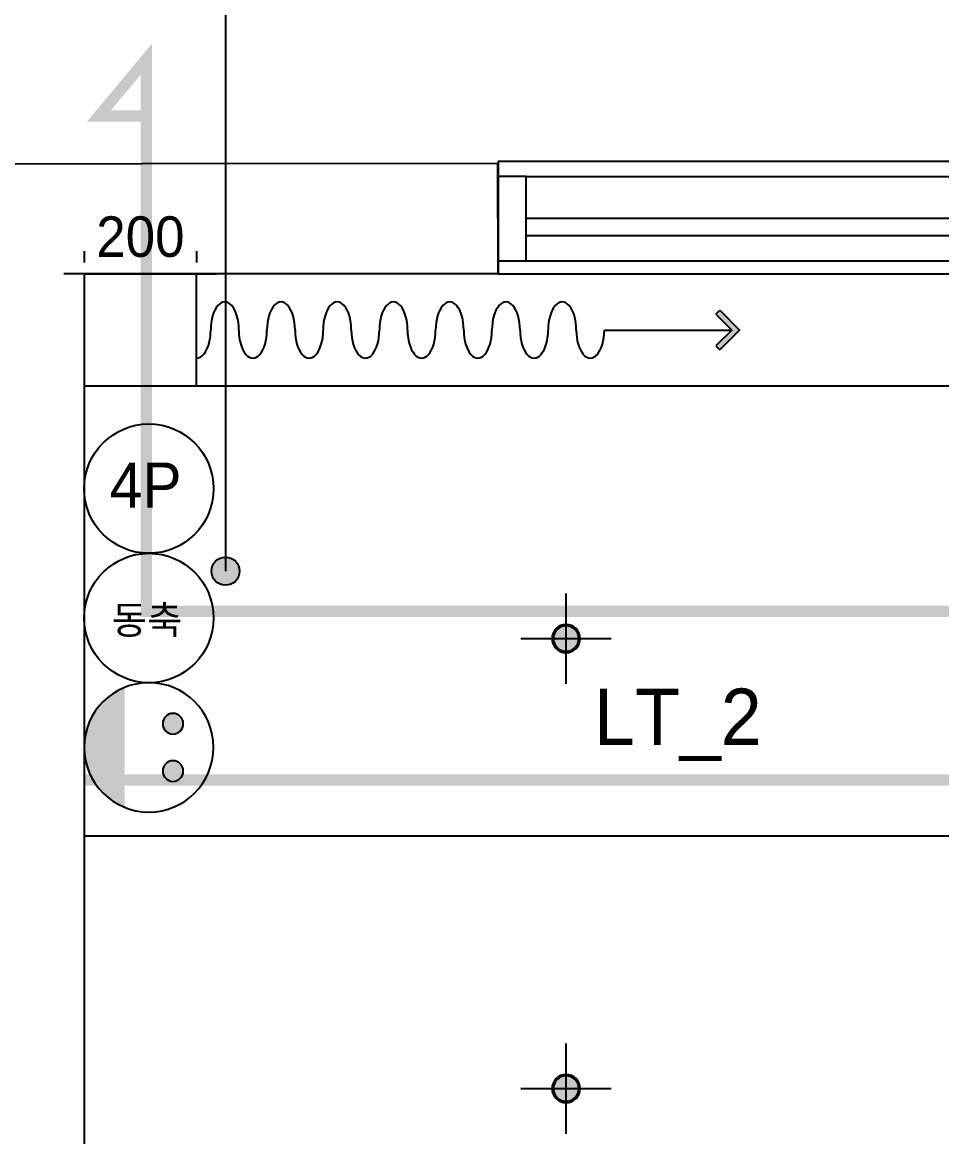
# Model space of a CAD drawing. Header units: millimetres. Extents: x 332171 to 384371, y 54317 to 89920.
# Drawn here: x 365176 to 366811, y 65602 to 67583 of the extents above; entities that cross this region are included whole.
import ezdxf

# ---------------------------------------------------------------- set-up
doc = ezdxf.new("R2010")
doc.units = ezdxf.units.MM
doc.header["$LTSCALE"] = 60
doc.linetypes.add('HID', pattern=[2.5, 1.5, -1])
doc.linetypes.add('HID2', pattern=[1, 0.5, -0.5])
for name, color, linetype in [('0-ELC TEXT', 7, 'Continuous'), ('01. F-소품', 3, 'Continuous'), ('04-WIN', 4, 'Continuous'), ('07-DIM WAL', 5, 'Continuous'), ('2CONTINUOUS', 2, 'Continuous'), ('3.기호.계단선', 30, 'Continuous'), ('_LIBR', 4, 'Continuous'), ('CEIL-LIGHT', 7, 'Continuous'), ('RC-LIGHT', 7, 'Continuous'), ('설비', 140, 'Continuous')]:
    doc.layers.add(name, color=color, linetype=linetype)
doc.styles.add('YOURNAME', font='HY울릉도M.TTF')
doc.styles.add('코레일둥고', font='Korail_Round_Gothic_Medium.ttf')
doc.dimstyles.new('40', dxfattribs={"dimscale": 40, "dimtxt": 1.8, "dimasz": 0.9, "dimexe": 0.5, "dimexo": 1, "dimgap": 0.7, "dimtad": 1, "dimdec": 0, "dimzin": 0, "dimdsep": 46, "dimtxsty": 'YOURNAME', "dimblk": 'NONE', "dimcen": 0, "dimclrd": 1, "dimclre": 1, "dimclrt": 7, "dimadec": 0, "dimazin": 0, "dimtfac": 1, "dimtdec": 0, "dimtix": 1, "dimtmove": 2, "dimatfit": 3, "dimldrblk": 'NONE', "dimfxl": 1, "dimtolj": 1, "dimtzin": 0, "dimarcsym": 0})

# ---------------------------------------------------------------- blocks, each defined once
blk = doc.blocks.new('floorplan')
at = {"layer": '04-WIN'}
blk.add_lwpolyline([(372764.9, 99547.4), (376359.7, 99547.4), (376359.7, 99746.7), (372764.9, 99746.7)], close=True, dxfattribs=at)
at = {"layer": '2CONTINUOUS'}
blk.add_line((372764.9, 99547.4), (372764.7, 99743.3), dxfattribs=at)
for points in [[(372764.7, 99743.3), (370865.9, 99741.6)], [(372764.9, 99547.4), (372028.9, 99547.4), (372028.9, 96007.4), (371808.9, 96007.4), (371808.9, 99539.4), (370865.9, 99539.4), (370865.9, 99741.6)]]:
    blk.add_lwpolyline(points, dxfattribs=at)
blk = doc.blocks.new('CJSWJD')
at = {"layer": '_LIBR'}
for p, q in [((366072.3, 67308.7), (369567.3, 67308.9)), ((366072.3, 67158.7), (369567.3, 67158.9))]:
    blk.add_line(p, q, dxfattribs=at)
blk.add_lwpolyline([(366022.3, 67158.7), (366072.3, 67158.7), (366072.3, 67308.7), (366022.3, 67308.7)], close=True, dxfattribs=at)
blk.add_lwpolyline([(366072.3, 67203.7), (366894.8, 67203.7), (366894.8, 67233.7), (366072.3, 67233.7)], dxfattribs=at)
blk.add_blockref('floorplan', (-6742.6, -32411.6))
blk = doc.blocks.new('FFSFDF')
at = {"layer": '01. F-소품'}
blk.add_hatch(color=8, dxfattribs=at).paths.add_polyline_path([(1567672.9, 1746751.1), (1567679.9, 1746744.1), (1567715.3, 1746779.4), (1567679.9, 1746814.8), (1567672.9, 1746807.7), (1567701.2, 1746779.4)])
at = {"layer": '01. F-소품', "color": 8}
for p, q in [((1567672.9, 1746807.7), (1567679.9, 1746814.8)), ((1567474.8, 1746779.4), (1567701.2, 1746779.4)), ((1567672.9, 1746751.1), (1567679.9, 1746744.1))]:
    blk.add_line(p, q, dxfattribs=at)
for points in [[(1567672.9, 1746807.7), (1567701.2, 1746779.4), (1567672.9, 1746751.1)], [(1567679.9, 1746814.8), (1567715.3, 1746779.4), (1567679.9, 1746744.1)]]:
    blk.add_lwpolyline(points, dxfattribs=at)
for centre, start_param, end_param in [((1566799.8, 1746779.4), 1.570796, 4.712389), ((1566899.8, 1746779.4), 1.570796, 4.712389), ((1566999.8, 1746779.4), 1.570796, 4.712389), ((1567099.8, 1746779.4), 1.570796, 4.712389), ((1567199.8, 1746779.4), 1.570796, 4.712389), ((1567299.8, 1746779.4), 1.570796, 4.712389), ((1567399.8, 1746779.4), 1.570796, 4.712389), ((1566749.8, 1746779.4), 6.283185, 7.853982), ((1566849.8, 1746779.4), 4.712389, 7.853982), ((1566949.8, 1746779.4), 4.712389, 7.853982), ((1567049.8, 1746779.4), 4.712389, 7.853982), ((1567149.8, 1746779.4), 4.712389, 7.853982), ((1567249.8, 1746779.4), 4.712389, 7.853982), ((1567349.8, 1746779.4), 4.712389, 7.853982), ((1567449.8, 1746779.4), 4.712389, 7.853982)]:
    blk.add_ellipse(centre, major_axis=(0, -50), ratio=0.5, start_param=start_param, end_param=end_param, dxfattribs=at)
blk = doc.blocks.new('*D121')
at = {"layer": '07-DIM WAL', "color": 1, "lineweight": -2}
for p, q in [((365286.4, 67175.7), (365286.4, 67155.7)), ((365486.4, 67175.7), (365486.4, 67155.7)), ((365286.4, 67135.7), (365250.4, 67135.7)), ((365286.4, 67135.7), (365486.4, 67135.7)), ((365486.4, 67135.7), (365522.4, 67135.7))]:
    blk.add_line(p, q, dxfattribs=at)
at = {"layer": 'Defpoints', "color": 0}
for p in [(365286.4, 67135.7), (365486.4, 67135.7), (365486.4, 67135.7)]:
    blk.add_point(p, dxfattribs=at)
at = {"layer": '07-DIM WAL', "color": 7, "insert": (365386.4, 67201.2), "char_height": 72, "attachment_point": 5, "style": 'YOURNAME'}
blk.add_mtext('\\A1;200', dxfattribs=at)
blk = doc.blocks.new('_None')
blk = doc.blocks.new('egoo')
at = {"layer": '설비'}
h = blk.add_hatch(color=140, dxfattribs=at)
edge = h.paths.add_edge_path()
edge.add_arc((1015645.3, 443433.7), 22.3, 0, 360)
h = blk.add_hatch(color=140, dxfattribs=at)
edge = h.paths.add_edge_path()
edge.add_arc((1015747.7, 443433.7), 22.3, 0, 360)
h = blk.add_hatch(color=140, dxfattribs=at)
edge = h.paths.add_edge_path()
edge.add_line((1015826.3, 443329.1), (1015566.6, 443329.1))
edge.add_ellipse((1015696.5, 443381.5), major_axis=(99, 99), ratio=1, start_angle=156.9578, end_angle=293.0422)
at = {"layer": '설비', "color": 140}
for centre, radius in [((1015696.5, 443381.5), 140), ((1015645.3, 443433.7), 22.3), ((1015747.7, 443433.7), 22.3)]:
    blk.add_circle(centre, radius, dxfattribs=at)
blk = doc.blocks.new('1')
at = {"linetype": 'Continuous'}
h = blk.add_hatch(color=4, dxfattribs=at)
h.dxf.hatch_style = 1
edge = h.paths.add_edge_path()
edge.add_arc((11539653.5, -14273503.8), 37.5, 0, 360)
at = {"color": 1, "linetype": 'Continuous'}
for p, q in [((11539653.5, -14273637.1), (11539653.5, -14273370.5)), ((11539520.2, -14273503.8), (11539786.8, -14273503.8))]:
    blk.add_line(p, q, dxfattribs=at)
at = {"color": 4, "linetype": 'Continuous'}
for radius in [41.5, 37.5]:
    blk.add_circle((11539653.5, -14273503.8), radius, dxfattribs=at)

msp = doc.modelspace()

# ---------------------------------------------------------------- hatches: boundary and pattern name
at = {"layer": '0-ELC TEXT'}
h = msp.add_hatch(color=256, dxfattribs=at)
h.dxf.hatch_style = 1
edge = h.paths.add_edge_path()
edge.add_arc((365537.7, 66607), 25, -270, 90, ccw=False)
h = msp.add_hatch(color=256, dxfattribs=at)
h.dxf.hatch_style = 1
edge = h.paths.add_edge_path()
edge.add_arc((365537.7, 66607), 25, -270, 90, ccw=False)

# ---------------------------------------------------------------- linework, layer by layer
msp.add_lwpolyline([(363948.7, 68826.6), (365537.7, 68826.6), (365537.7, 66607)], dxfattribs=at)
msp.add_circle((365537.7, 66607), 25, dxfattribs=at)
msp.add_circle((365537.7, 66607), 25, dxfattribs=at)
at = {"layer": '3.기호.계단선', "color": 140, "linetype": 'HID2', "const_width": 20}
msp.add_lwpolyline([(370770.4, 66535.7), (365397.1, 66535.7), (365397.1, 67517.5), (365312.5, 67416), (365397.1, 67416)], dxfattribs=at)
at = {"layer": '3.기호.계단선', "color": 10, "linetype": 'HID', "const_width": 20}
msp.add_lwpolyline([(370200.4, 66235.7), (365286.4, 66235.7)], dxfattribs=at)
at = {"layer": 'CEIL-LIGHT'}
for p, q in [((365486.4, 66935.7), (365486.4, 67135.7)), ((370200.4, 66935.7), (365286.4, 66935.7)), ((370200.4, 66135.7), (365286.4, 66135.7))]:
    msp.add_line(p, q, dxfattribs=at)
at = {"layer": '설비', "color": 140}
for centre in [(365401.4, 66753.7), (365401.4, 66523.7)]:
    msp.add_circle(centre, 115, dxfattribs=at)

# ---------------------------------------------------------------- block references
msp.add_blockref('CJSWJD', (0, 0))
at = {"color": 0}
msp.add_blockref('FFSFDF', (-1201263.4, -1679743.7), dxfattribs=at)
at = {"layer": 'RC-LIGHT', "xscale": -0.6024096385271789, "yscale": 0.6024096385271789, "zscale": 0.6024096385271789, "rotation": 270}
for p in [(8964639.6, -6885111.3), (8964639.6, -6885911.3)]:
    msp.add_blockref('1', p, dxfattribs=at)
at = {"layer": '설비', "color": 140, "xscale": -0.8214285869294655, "yscale": 0.8214285869294655, "zscale": 0.8214285869294655, "rotation": 270}
msp.add_blockref('egoo', (1195.2, -768028.4), dxfattribs=at)

# ---------------------------------------------------------------- texts
at = {"layer": '3.기호.계단선', "style": '코레일둥고'}
msp.add_text('LT_2', height=100, dxfattribs=at).set_placement((366193, 66298.2))
at = {"layer": '설비', "color": 140, "style": '코레일둥고'}
for s, height, p in [('4P', 80, (365331.7, 66720.1)), ('동축', 50, (365335.4, 66495.3))]:
    msp.add_text(s, height=height, dxfattribs=at).set_placement(p)

# ---------------------------------------------------------------- dimensions: what is measured, and where the dimension line sits
at = {"layer": '07-DIM WAL'}
dim = msp.add_linear_dim(base=(365486.4, 67135.7), p1=(365286.4, 67135.7), p2=(365486.4, 67135.7), dimstyle='40', override={"dimfxl": 1.25}, dxfattribs=at)
dim.commit()
dim.dimension.update_dxf_attribs({"geometry": '*D121', "text_midpoint": (365386.4, 67201.2)})

doc.saveas('drawing.dxf')
